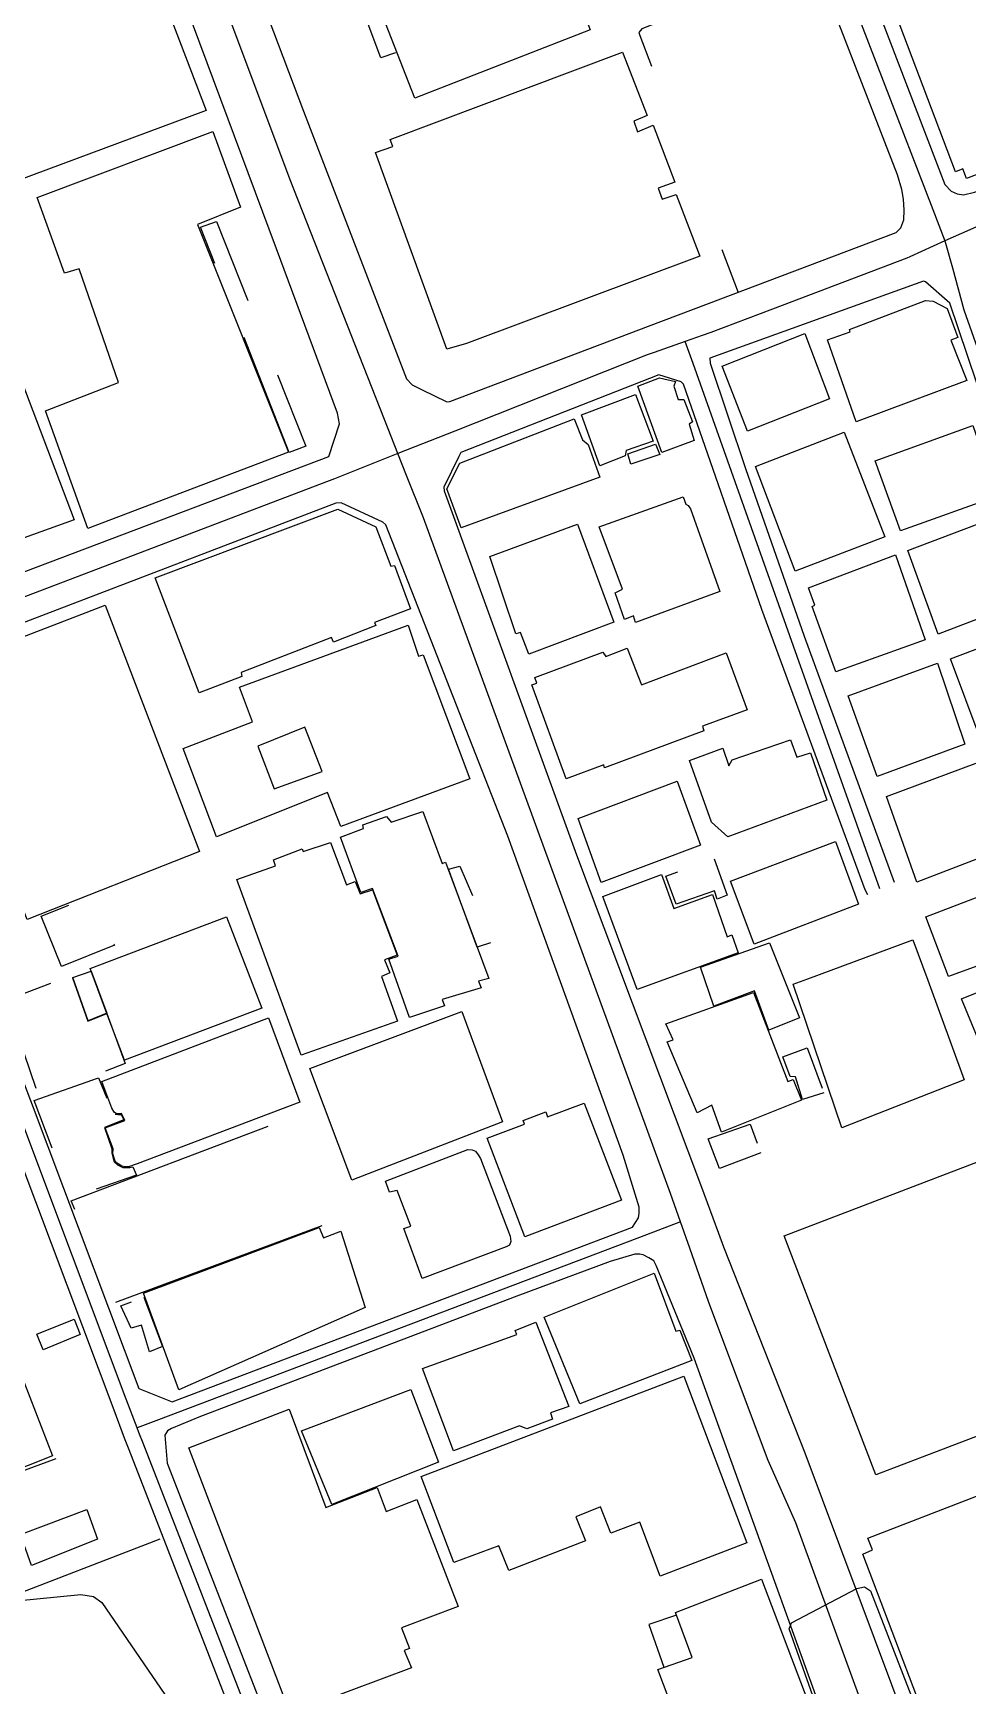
# Model space of a CAD drawing. Header units: millimetres. Extents: x 198785 to 203305, y 542885 to 545889.
# Drawn here: x 202624.1 to 202746, y 543996.1 to 544211.6 of the extents above; entities that cross this region are included whole.
import ezdxf

# ---------------------------------------------------------------- set-up
doc = ezdxf.new("R2010")
doc.units = ezdxf.units.MM
doc.linetypes.add('FENCE_25K', pattern=[54.3, 28.7, -9.2, -16.4])
doc.linetypes.add('HIDDEN_BULD_25K', pattern=[28.8, 18.4, -10.4])
for name, color, linetype in [('A0013117', 253, 'Continuous'), ('A0023217', 253, 'Continuous'), ('B0014111', 253, 'Continuous'), ('B0014112', 253, 'Continuous'), ('B0014113', 253, 'Continuous'), ('B0014115', 253, 'Continuous'), ('B0014116', 253, 'Continuous'), ('B0024120', 253, 'Continuous'), ('C0076117', 253, 'Continuous'), ('F0017111', 253, 'Continuous')]:
    doc.layers.add(name, color=color, linetype=linetype)

msp = doc.modelspace()

# ---------------------------------------------------------------- linework, layer by layer
at = {"layer": 'A0013117'}
for points in [[(202542.01, 544288.95), (202542.03, 544288.62), (202552.31, 544259.65), (202566.99, 544220.77), (202569.08, 544215.19), (202588.52, 544163.67), (202599.54, 544135.07), (202600.28, 544133.55), (202604.04, 544134.79), (202604.27, 544134.79), (202621.57, 544140.85), (202662.69, 544156.4), (202664.08, 544160.67), (202663.83, 544162.06), (202655.9, 544183.49), (202628.65, 544256.64), (202621.52, 544275.49), (202619.62, 544280.52), (202606.97, 544313.97), (202606.78, 544314.47), (202606.53, 544314.66)], [(202777.6, 544286.08), (202777.52, 544286.08), (202759.18, 544279), (202716.49, 544262.94), (202716.38, 544262.77), (202716.51, 544262.14), (202724.99, 544238.96), (202743.05, 544191.86), (202743.87, 544190.98), (202744.63, 544190.63), (202745.48, 544190.5), (202746.92, 544190.85), (202796.87, 544207.81), (202805.93, 544211.38)], [(202644.84, 544239.97), (202659.41, 544201.43), (202672.85, 544166.54), (202673.58, 544165.76), (202674.77, 544165.15), (202678.09, 544163.54), (202678.49, 544163.57), (202704.41, 544173.38), (202710.26, 544175.59), (202736.69, 544185.59), (202737.29, 544186.2), (202737.69, 544187.28), (202737.72, 544188.51), (202737.62, 544189.95), (202737.44, 544191.23), (202736.86, 544193.12), (202719.09, 544239.03)], [(202749.52, 544159.13), (202743.7, 544176.38), (202740.49, 544179.18), (202740.24, 544179.27), (202712.39, 544169.23), (202712.43, 544168.57), (202717.02, 544154.85), (202724.67, 544132.99), (202736.43, 544100.89)], [(202732.98, 544099.25), (202732.63, 544099.88), (202719.16, 544136.45), (202708.95, 544165.84), (202708.65, 544166.15), (202705.75, 544167.06), (202679.92, 544156.9), (202679.64, 544156.39), (202677.69, 544152.4), (202677.75, 544151.9), (202694.99, 544104.45), (202711.28, 544061.1), (202713.52, 544055.13), (202714.19, 544053.35), (202724.79, 544026.48), (202740.59, 543984.16)], [(202664.3, 544150.36), (202663.61, 544150.33), (202612.59, 544130.78), (202603.75, 544127.01), (202603.56, 544126.66), (202603.56, 544126.16), (202603.97, 544124.45), (202624.14, 544071.49), (202637.91, 544034.88), (202642.27, 544033.13), (202702.32, 544055.9), (202703.07, 544057.12), (202703.19, 544057.71), (202703.19, 544058.5), (202701.07, 544065.3), (202686.04, 544106.88), (202670.12, 544147.5), (202669.77, 544147.84), (202664.3, 544150.36)], [(202663.9, 543952.48), (202664.82, 543953.91), (202652.23, 543986.84), (202636.67, 544026.87), (202636.07, 544028.39), (202634.7, 544032.04), (202620.4, 544070.07), (202600.24, 544123.03), (202599.53, 544123.85), (202599.27, 544124.23), (202598.87, 544124.48), (202598.39, 544124.48), (202598.29, 544124.48), (202595.85, 544123.58), (202555.99, 544107.67), (202554.49, 544107.03), (202537.36, 544099.95), (202537.27, 544099.48)], [(202733.07, 543975.78), (202710.34, 544038.83), (202705.41, 544050.91), (202705.08, 544051.52), (202704.45, 544051.89), (202703.7, 544052.3), (202703.24, 544052.37), (202702.59, 544052.37), (202699.38, 544051.4), (202687.21, 544046.9), (202645.96, 544031.2), (202642.18, 544029.66), (202641.65, 544029.32), (202641.54, 544029.13), (202641.33, 544028.78), (202641.64, 544025.12), (202655.96, 543988.28), (202669.17, 543953.74)]]:
    msp.add_lwpolyline(points, dxfattribs=at)
at = {"layer": 'A0023217'}
for points in [[(202671.72, 544156.77), (202670.45, 544160), (202657.65, 544192.46), (202636.74, 544248.3), (202629.08, 544267.92), (202625.32, 544278.13), (202624.55, 544280.2)], [(202712.66, 544263.1), (202713.25, 544261.59), (202722.04, 544239), (202741.47, 544188.62), (202743.05, 544184.51)], [(202897.1, 544243.14), (202892.04, 544241.35), (202887.35, 544239.69), (202861.64, 544229.26), (202826.63, 544214.83), (202817.03, 544210.87), (202807.25, 544207.5), (202751.85, 544188.44), (202746.29, 544185.96), (202743.05, 544184.51)], [(202743.05, 544184.51), (202738.45, 544182.45), (202738.07, 544182.28), (202720.57, 544175.63), (202712.5, 544172.55), (202711.41, 544172.17), (202709.18, 544171.39)], [(202743.05, 544184.51), (202744.02, 544180.99), (202745.51, 544175.54), (202752.52, 544155.73), (202755.12, 544149.8), (202756.14, 544147.45)], [(202709.18, 544171.39), (202705.13, 544169.98), (202704.21, 544169.66), (202679.15, 544159.72), (202671.72, 544156.77)], [(202734.57, 544100), (202725.92, 544124.33), (202710.2, 544168.52), (202709.18, 544171.39)], [(202671.72, 544156.77), (202663.46, 544153.5), (202662.4, 544153.08), (202617.08, 544135.82), (202608.43, 544132.79), (202608.31, 544132.79), (202602.04, 544130.23), (202599.64, 544129.25)], [(202708.58, 544056.58), (202707.54, 544059.53), (202707.26, 544060.31), (202675.03, 544148.38), (202672.84, 544153.94), (202671.72, 544156.77)], [(202637.7, 544029.74), (202636.3, 544033.46), (202622.27, 544070.78), (202601.34, 544125.76), (202601.18, 544126.18), (202599.64, 544129.25)], [(202708.58, 544056.58), (202704.11, 544054.89), (202669.62, 544041.82), (202640.49, 544030.79), (202637.7, 544029.74)], [(202811.36, 544002.38), (202807.84, 544000.95), (202779.44, 543989.37), (202744.53, 543975.7), (202739.61, 543973.77), (202739.04, 543975.02), (202737.28, 543979.84), (202723.6, 544017.34), (202719.99, 544025.48), (202712.26, 544046.09), (202709.77, 544053.18), (202708.58, 544056.58)], [(202688.8, 543895.93), (202687.57, 543899.13), (202687.25, 543899.94), (202671.28, 543942.03), (202669.31, 543947.24), (202667.05, 543953.23), (202661.29, 543968.48), (202654.09, 543987.56), (202638.48, 544027.72), (202637.94, 544029.11), (202637.7, 544029.74)]]:
    msp.add_lwpolyline(points, dxfattribs=at)
at = {"layer": 'B0014111'}
for points in [[(202696.8, 544212.03), (202673.91, 544203.14), (202665.57, 544224.52), (202688.48, 544233.49), (202696.8, 544212.03)], [(202646.69, 544201.53), (202616.41, 544190.25), (202604.96, 544220.22), (202635.14, 544231.76), (202646.69, 544201.53)], [(202702.48, 544200.13), (202702.94, 544198.72), (202705.01, 544199.6), (202707.81, 544192.19), (202705.67, 544191.39), (202706.16, 544189.97), (202708, 544190.58), (202711.07, 544182.52), (202680.66, 544171.15), (202678.08, 544170.39), (202668.78, 544196.02), (202671.07, 544196.81), (202670.71, 544197.74), (202701, 544209.12), (202704.2, 544200.87), (202702.48, 544200.13)], [(202645.59, 544186.65), (202657.45, 544156.95), (202631.3, 544147.03), (202625.75, 544162.34), (202635.3, 544166.04), (202630.14, 544180.86), (202628.24, 544180.3), (202624.68, 544190.19), (202647.6, 544198.76), (202651.18, 544188.9), (202645.59, 544186.65)], [(202745.92, 544166.32), (202731.47, 544160.94), (202727.72, 544171.62), (202730.68, 544172.67), (202730.59, 544172.95), (202740.5, 544176.73), (202741.52, 544176.67), (202743.34, 544175.7), (202744.71, 544171.91), (202743.81, 544171.58), (202745.92, 544166.32)], [(202629.51, 544148.14), (202615.31, 544143.04), (202607.05, 544166.25), (202616.95, 544169.98), (202616.49, 544171.46), (202620.17, 544172.8), (202629.51, 544148.14)], [(202728.01, 544163.92), (202717.29, 544159.68), (202713.99, 544168.17), (202724.78, 544172.45), (202728.01, 544163.92)], [(202710.35, 544158.5), (202706.15, 544156.94), (202702.98, 544165.58), (202705.84, 544166.64), (202707.91, 544166.18), (202707.69, 544165.55), (202708.25, 544163.85), (202709, 544163.81), (202710.11, 544160.91), (202709.68, 544160.6), (202710.35, 544158.5)], [(202701.35, 544156.48), (202698.05, 544155.2), (202695.66, 544161.84), (202702.68, 544164.48), (202704.99, 544158.41), (202701.47, 544157.16), (202701.35, 544156.48)], [(202698.03, 544153.72), (202679.98, 544147.1), (202678.11, 544152.18), (202679.8, 544155.53), (202694.71, 544161.31), (202695.77, 544158.58), (202696.51, 544157.95), (202698.03, 544153.72)], [(202735.2, 544145.94), (202723.53, 544141.45), (202718.33, 544155.1), (202729.9, 544159.55), (202735.2, 544145.94)], [(202749.9, 544151.22), (202737.23, 544146.71), (202733.95, 544155.84), (202746.68, 544160.46), (202749.9, 544151.22)], [(202713.71, 544138.78), (202702.71, 544134.75), (202702.45, 544135.6), (202701.28, 544135.15), (202700.06, 544138.63), (202700.98, 544139.08), (202697.97, 544147.21), (202708.91, 544151.16), (202709.24, 544150.17), (202709.55, 544150), (202709.87, 544149.58), (202713.71, 544138.78)], [(202668.82, 544147.24), (202670.79, 544142.11), (202671.25, 544142.19), (202673.35, 544136.53), (202668.68, 544134.77), (202668.84, 544134.34), (202663.3, 544132.2), (202663.07, 544132.79), (202651.27, 544128.21), (202651.36, 544127.73), (202645.81, 544125.57), (202640.08, 544140.56), (202663.89, 544149.52), (202668.82, 544147.24)], [(202699.89, 544134.8), (202688.77, 544130.64), (202687.72, 544133.44), (202687.11, 544133.26), (202683.7, 544143.36), (202695.14, 544147.57), (202699.89, 544134.8)], [(202645.86, 544104.88), (202623.36, 544096.04), (202610.71, 544128.24), (202633.54, 544137), (202645.86, 544104.88)], [(202674.4, 544130.34), (202675.02, 544130.53), (202681.09, 544114.37), (202664.29, 544108.15), (202662.53, 544112.58), (202648.06, 544106.78), (202643.7, 544118.3), (202652.75, 544121.79), (202651.04, 544126.32), (202673.04, 544134.41), (202674.4, 544130.34)], [(202752.74, 544133.39), (202753.48, 544131.33), (202755.31, 544132.03), (202758.55, 544123.76), (202747.65, 544119.67), (202743.79, 544130.01), (202752.74, 544133.39)], [(202701.59, 544131.42), (202703.47, 544126.62), (202714.53, 544130.79), (202717.26, 544123.37), (202711.43, 544121.22), (202711.6, 544120.63), (202698.67, 544115.79), (202698.57, 544116.17), (202693.66, 544114.35), (202689.17, 544126.62), (202689.84, 544126.83), (202689.57, 544127.56), (202698.44, 544130.88), (202698.83, 544130.31), (202701.59, 544131.42)], [(202655.59, 544113.04), (202661.83, 544115.32), (202659.57, 544121.1), (202653.46, 544118.61), (202655.59, 544113.04)], [(202711.17, 544105.73), (202698.2, 544100.85), (202695.22, 544109.18), (202708.12, 544114.06), (202711.17, 544105.73)], [(202767.64, 544097.38), (202743.51, 544088.58), (202740.57, 544096.37), (202764.85, 544105.68), (202767.64, 544097.38)], [(202706.09, 544101.88), (202707.69, 544097.46), (202712.73, 544099.27), (202714.67, 544093.74), (202715.26, 544094.02), (202716.07, 544091.66), (202702.92, 544086.9), (202698.45, 544099.04), (202706.09, 544101.88)], [(202653.95, 544084.44), (202636.07, 544077.67), (202633.78, 544083.78), (202631.72, 544089.27), (202631.58, 544089.64), (202649.38, 544096.35), (202653.95, 544084.44)], [(202720.19, 544092.99), (202724.06, 544083.19), (202720.1, 544081.6), (202718.21, 544086.7), (202712.93, 544084.74), (202711.18, 544089.79), (202720.19, 544092.99)], [(202745.54, 544075.13), (202729.61, 544068.84), (202723.26, 544087.57), (202725.18, 544088.29), (202738.87, 544093.39), (202740.8, 544088.11), (202745.54, 544075.13)], [(202772.13, 544079.1), (202762.85, 544075.45), (202762.61, 544076.35), (202755.41, 544073.68), (202752.73, 544078.56), (202748.71, 544077.15), (202745.22, 544085.69), (202765.81, 544093.92), (202772.13, 544079.1)], [(202718.09, 544086.49), (202722.58, 544074.88), (202723.26, 544075.16), (202724.34, 544072.46), (202713.91, 544068.28), (202712.64, 544071.8), (202710.74, 544070.83), (202706.84, 544080.06), (202707.59, 544080.34), (202706.63, 544082.4), (202718.09, 544086.49)], [(202685.37, 544069.65), (202665.72, 544062.01), (202660.23, 544076.58), (202680.06, 544084.03), (202685.37, 544069.65)], [(202658.93, 544072.22), (202637.73, 544064.16), (202636.58, 544063.78), (202636.18, 544063.78), (202635.7, 544063.85), (202635.23, 544064.14), (202634.83, 544064.52), (202634.56, 544065.47), (202634.59, 544066.1), (202633.55, 544068.86), (202636.09, 544069.83), (202635.69, 544070.7), (202635.52, 544070.69), (202635.03, 544070.69), (202634.73, 544070.91), (202634.4, 544071.41), (202633.09, 544074.91), (202654.84, 544083.21), (202658.93, 544072.22)], [(202696, 544072.08), (202700.88, 544059.43), (202688.25, 544054.64), (202683.35, 544067.52), (202688.22, 544069.35), (202688.05, 544069.81), (202691, 544070.95), (202691.22, 544070.28), (202696, 544072.08)], [(202752.2, 544066.28), (202755.3, 544058), (202762.74, 544060.56), (202771.41, 544037.88), (202734.03, 544023.59), (202722.07, 544054.77), (202752.2, 544066.28)], [(202682.49, 544064.85), (202686.35, 544054.73), (202686.46, 544054.04), (202686.26, 544053.57), (202685.85, 544053.34), (202674.89, 544049.22), (202672.5, 544055.74), (202673.38, 544056.04), (202671.63, 544060.68), (202670.61, 544060.45), (202670.11, 544061.89), (202680.82, 544066.01), (202681.4, 544065.98), (202681.83, 544065.79), (202682.2, 544065.35), (202682.49, 544064.85)], [(202661.43, 544055.87), (202662.01, 544054.49), (202664.28, 544055.39), (202667.44, 544045.42), (202643.13, 544034.7), (202638.56, 544047.28), (202661.43, 544055.87)], [(202705.12, 544049.9), (202707.96, 544042.35), (202708.49, 544042.48), (202710.03, 544038.51), (202695.45, 544032.87), (202690.8, 544044.15), (202705.12, 544049.9)], [(202691.89, 544030.88), (202688.53, 544029.6), (202687.57, 544029.97), (202678.98, 544026.71), (202674.91, 544037.46), (202687.21, 544041.91), (202687.01, 544042.41), (202689.71, 544043.5), (202693.99, 544032.5), (202691.6, 544031.68), (202691.89, 544030.88)], [(202626.69, 544026.08), (202611.22, 544019.97), (202606.93, 544031.72), (202622.26, 544037.56), (202626.69, 544026.08)], [(202677.02, 544025.25), (202663.1, 544019.73), (202659.15, 544029.34), (202673.4, 544034.75), (202677.02, 544025.25)], [(202757.52, 544024.83), (202760.64, 544017.21), (202765.83, 544019.17), (202767.19, 544015.45), (202751.49, 544009.53), (202753.74, 544003.38), (202759.64, 543987.1), (202757.62, 543986.44), (202757.69, 543986.09), (202747.77, 543982.32), (202746.91, 543984.4), (202743.69, 543983.37), (202732.34, 544013.25), (202733.59, 544013.82), (202732.98, 544015.36), (202757.52, 544024.83)], [(202632.55, 544015.2), (202623.92, 544011.79), (202622.48, 544015.84), (202631.14, 544019.08), (202632.55, 544015.2)]]:
    msp.add_lwpolyline(points, dxfattribs=at)
at = {"layer": 'B0014112'}
for points in [[(202745.65, 544118.89), (202734.19, 544114.68), (202730.43, 544125.19), (202742.06, 544129.45), (202745.65, 544118.89)], [(202722.9, 544119.47), (202723.74, 544117.2), (202725.51, 544117.75), (202727.63, 544111.59), (202714.74, 544106.82), (202712.59, 544108.72), (202709.75, 544116.75), (202714.09, 544118.36), (202714.85, 544116.07), (202715.29, 544116.83), (202722.9, 544119.47)]]:
    msp.add_lwpolyline(points, dxfattribs=at)
at = {"layer": 'B0014113'}
for points in [[(202755.54, 544138.37), (202742.18, 544133.21), (202738.19, 544144.15), (202751.62, 544149.22), (202755.54, 544138.37)], [(202740.48, 544132.51), (202728.82, 544128.33), (202725.74, 544136.84), (202726.06, 544137.01), (202725.26, 544139.25), (202736.58, 544143.57), (202740.48, 544132.51)], [(202751.26, 544105.47), (202739.36, 544100.89), (202735.42, 544112.04), (202747.33, 544116.49), (202751.26, 544105.47)], [(202731.77, 544098.02), (202718.17, 544092.8), (202715.07, 544101.04), (202728.79, 544106.21), (202731.77, 544098.02)]]:
    msp.add_lwpolyline(points, dxfattribs=at)
at = {"layer": 'B0014115'}
for points in [[(202777.04, 544220.83), (202779.8, 544221.88), (202785.07, 544208), (202755.14, 544196.63), (202755.22, 544196.21), (202745.86, 544192.66), (202745.38, 544193.93), (202744.41, 544193.52), (202717.96, 544263.43), (202758.37, 544278.39), (202762.34, 544267.76), (202759.37, 544266.71), (202777.04, 544220.83)], [(202674.97, 544110.09), (202677.49, 544103.32), (202677.93, 544103.49), (202683.57, 544088.34), (202682.23, 544087.98), (202682.57, 544087.09), (202677.47, 544085.58), (202677.78, 544084.78), (202673.24, 544083.25), (202670.52, 544090.84), (202671.75, 544091.26), (202668.42, 544100.08), (202666.86, 544099.52), (202664.24, 544106.77), (202667.24, 544107.88), (202667.13, 544108.36), (202670.21, 544109.44), (202670.83, 544108.73), (202674.97, 544110.09)], [(202662.92, 544106.08), (202665.03, 544100.55), (202666.16, 544100.96), (202666.81, 544099.36), (202668.39, 544099.89), (202671.63, 544091.35), (202669.96, 544090.76), (202670.65, 544089.08), (202669.57, 544088.59), (202671.65, 544082.78), (202659.1, 544078.35), (202650.7, 544101.22), (202655.74, 544103.02), (202655.48, 544103.81), (202659.23, 544105.25), (202659.37, 544104.89), (202662.92, 544106.08)], [(202708.98, 544036.47), (202717.21, 544014.72), (202705.92, 544010.4), (202703.26, 544017.45), (202699.5, 544015.98), (202698.14, 544019.43), (202694.91, 544018.12), (202696.16, 544014.98), (202686.17, 544011.14), (202684.86, 544014.36), (202679.02, 544012.19), (202674.75, 544023.38), (202708.98, 544036.47)], [(202657.55, 544032.18), (202662.3, 544019.36), (202669, 544021.93), (202670.17, 544018.8), (202674.18, 544020.4), (202679.58, 544006.44), (202672.18, 544003.63), (202673.23, 544000.96), (202672.54, 544000.7), (202673.49, 543998.43), (202657.65, 543992.52), (202644.43, 544027.13), (202657.55, 544032.18)], [(202719.13, 544009.99), (202731.54, 543977.25), (202704.83, 543967.1), (202699.87, 543979.76), (202707.24, 543982.64), (202706.97, 543983.37), (202715.16, 543986.37), (202713.77, 543989.84), (202709.42, 543988.1), (202705.59, 543998.21), (202710.07, 543999.8), (202707.89, 544005.65), (202719.13, 544009.99)]]:
    msp.add_lwpolyline(points, dxfattribs=at)
at = {"layer": 'B0014116', "linetype": 'HIDDEN_BULD_25K', "flags": 128}
for points in [[(202671.38, 544209.06), (202669.48, 544208.4), (202665.89, 544218.03), (202667.66, 544218.69), (202671.38, 544209.06)], [(202659.72, 544157.73), (202657.55, 544156.94), (202645.97, 544186.31), (202648.05, 544187.05), (202659.72, 544157.73)], [(202705.86, 544156.67), (202702.09, 544155.38), (202701.7, 544156.76), (202705.31, 544158.02), (202705.86, 544156.67)], [(202683.79, 544092.99), (202682.07, 544092.4), (202678.32, 544102.6), (202679.79, 544102.99), (202682.8, 544096), (202683.79, 544092.99)], [(202712.94, 544103.91), (202714.65, 544099.2), (202713.34, 544098.69), (202713, 544099.74), (202707.98, 544098), (202706.63, 544101.66), (202712.94, 544103.91)], [(202634.75, 544092.69), (202627.86, 544089.9), (202625.19, 544096.46), (202632.12, 544099.2), (202634.75, 544092.69)], [(202629.28, 544088.43), (202631.3, 544082.75), (202633.76, 544083.78), (202636.14, 544077.24), (202624.92, 544072.92), (202620.62, 544085.5), (202629.05, 544088.68), (202629.28, 544088.43)], [(202633.76, 544083.79), (202631.32, 544082.81), (202629.32, 544088.45), (202631.7, 544089.27), (202633.76, 544083.79)], [(202727.25, 544073.42), (202724.45, 544072.56), (202723.57, 544075.5), (202722.87, 544075.56), (202721.92, 544078.12), (202725.06, 544079.29), (202727.25, 544073.42)], [(202634.83, 544070.62), (202635.18, 544070.58), (202635.5, 544070.59), (202635.61, 544070.58), (202635.96, 544069.89), (202633.44, 544068.91), (202634.43, 544066.13), (202634.4, 544065.53), (202634.57, 544064.86), (202634.72, 544064.43), (202635.15, 544064.03), (202635.83, 544063.68), (202636.19, 544063.67), (202636.74, 544063.69), (202637.14, 544063.78), (202637.62, 544062.67), (202629.11, 544059.71), (202624.27, 544072.4), (202632.68, 544075.36), (202634.42, 544071.07), (202634.6, 544070.79), (202634.83, 544070.62)], [(202719.05, 544065.58), (202713.63, 544063.57), (202712.16, 544067.43), (202717.65, 544069.35), (202719.05, 544065.58)], [(202638.57, 544046.76), (202641.01, 544040.34), (202639.32, 544039.66), (202638.29, 544043.1), (202636.92, 544042.73), (202635.57, 544045.66), (202638.57, 544046.76)], [(202630.26, 544041.89), (202625.46, 544039.92), (202624.62, 544041.95), (202629.48, 544043.92), (202630.26, 544041.89)]]:
    msp.add_lwpolyline(points, dxfattribs=at)
at = {"layer": 'B0024120', "linetype": 'FENCE_25K', "flags": 128}
for points in [[(202725.26, 544220.87), (202703.52, 544212.15), (202703.14, 544211.68), (202703.26, 544211.3), (202716.08, 544177.79)], [(202629.59, 544058.21), (202629.11, 544059.35), (202660.64, 544071.26), (202666.2, 544057.71), (202634.05, 544045.75), (202633.73, 544046.71)], [(202574.77, 544001.25), (202569.54, 544015.15), (202607.13, 544029.51), (202610.83, 544019.69), (202635.58, 544028.86)], [(202640.69, 544015.2), (202615.08, 544005.34), (202614.1, 544007.93), (202577.78, 543994.05)]]:
    msp.add_lwpolyline(points, dxfattribs=at)
at = {"layer": 'C0076117'}
msp.add_lwpolyline([(202708.02, 544005.28), (202704.44, 544004.08), (202706.41, 543998.5)], dxfattribs=at)
at = {"layer": 'F0017111', "elevation": 20}
for points in [[(202616.63, 544006.64), (202630.37, 544007.98), (202632.01, 544007.74), (202633.1, 544006.96), (202648.98, 543983.79)], [(202732.05, 543977.18), (202722.73, 544003.53), (202723.04, 544004.31), (202731.56, 544008.77), (202732.54, 544008.99), (202733.32, 544008.46), (202742.89, 543983.82)]]:
    msp.add_lwpolyline(points, dxfattribs=at)

doc.saveas('drawing.dxf')
